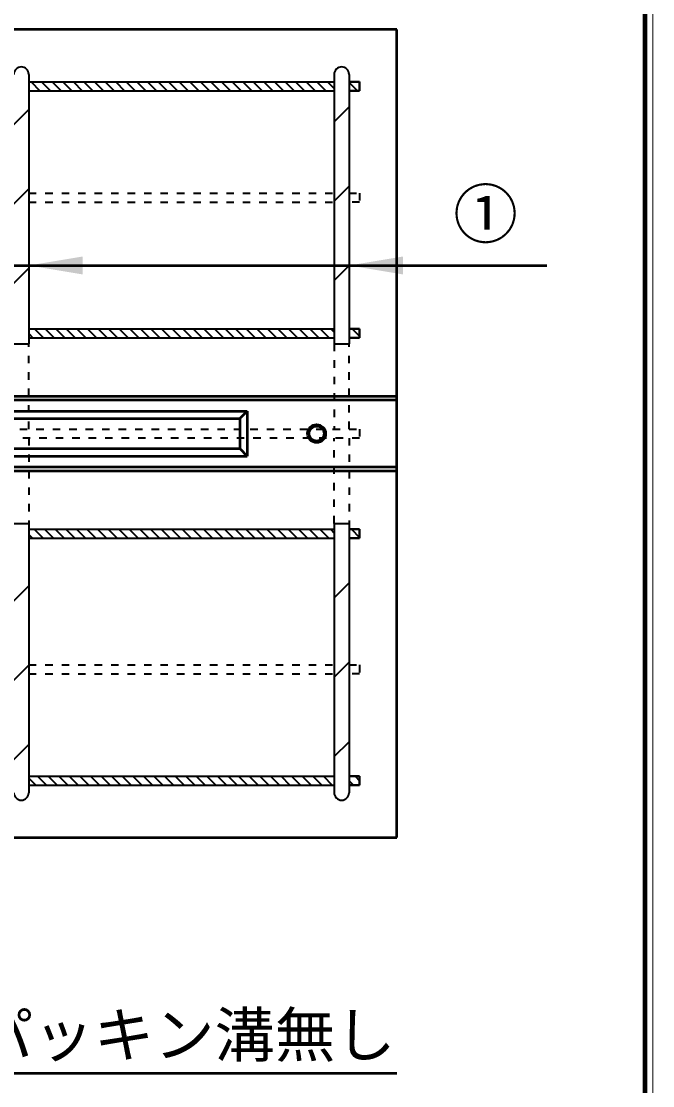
# Model space of a CAD drawing. Units: millimetres, scale not verified. Extents: x 100 to 4105, y 100 to 2870.
# Drawn here: x 3683 to 4105, y 1763 to 2474 of the extents above; entities that cross this region are included whole.
import ezdxf
from ezdxf.enums import TextEntityAlignment as Align

# ---------------------------------------------------------------- set-up
doc = ezdxf.new("R2010")
doc.units = ezdxf.units.MM
doc.header["$LTSCALE"] = 5
doc.linetypes.add('USER1', pattern=[2.2, 1, -1.2])
doc.layers.add('V-nasSTD', color=7, linetype='Continuous', lineweight=35)
doc.styles.add('ＭＳ ゴシック', font='')
doc.styles.get('ＭＳ ゴシック').set_extended_font_data('MS Gothic')

msp = doc.modelspace()

# ---------------------------------------------------------------- hatches: boundary and pattern name
at = {"layer": 'V-nasSTD'}
for points in [[(3724.168, 2317.208), (3688.168, 2311.208), (3724.168, 2305.208)], [(3938.168, 2317.208), (3902.168, 2311.208), (3938.168, 2305.208)]]:
    msp.add_hatch(color=256, dxfattribs=at).paths.add_polyline_path(points)

# ---------------------------------------------------------------- linework, layer by layer
at = {"layer": 'V-nasSTD', "lineweight": 100}
msp.add_line((4100, 105), (4100, 2865), dxfattribs=at)
at = {"layer": 'V-nasSTD', "lineweight": 50}
for p, q in [((3934.168, 2468.887), (1934.168, 2468.887)), ((3934.168, 1928.887), (3934.168, 2468.887)), ((3260.168, 2311.208), (4034.168, 2311.208)), ((3195.668, 2223.887), (3934.168, 2223.887)), ((3195.668, 2221.387), (3934.168, 2221.387)), ((3295.668, 2213.887), (3834.168, 2213.887)), ((3829.168, 2208.887), (3834.168, 2213.887)), ((3834.168, 2213.887), (3834.168, 2183.887)), ((3300.668, 2208.887), (3829.168, 2208.887)), ((3829.168, 2208.887), (3829.168, 2188.887)), ((3295.668, 2183.887), (3834.168, 2183.887)), ((3300.668, 2188.887), (3829.168, 2188.887)), ((3829.168, 2188.887), (3834.168, 2183.887)), ((3934.168, 2176.387), (3195.668, 2176.387)), ((3195.668, 2173.887), (3934.168, 2173.887)), ((3195.668, 1928.887), (3934.168, 1928.887)), ((3650.96, 1771.559), (3934.168, 1771.559))]:
    msp.add_line(p, q, dxfattribs=at)
at = {"layer": 'V-nasSTD'}
for p, q in [((3688.168, 2438.887), (3688.168, 2258.887)), ((3688.168, 2433.887), (3892.168, 2433.887)), ((3689.658, 2433.887), (3695.658, 2427.887)), ((3696.729, 2433.887), (3702.729, 2427.887)), ((3703.8, 2433.887), (3709.8, 2427.887)), ((3710.871, 2433.887), (3716.871, 2427.887)), ((3717.942, 2433.887), (3723.942, 2427.887)), ((3725.013, 2433.887), (3731.013, 2427.887)), ((3732.084, 2433.887), (3738.084, 2427.887)), ((3739.155, 2433.887), (3745.155, 2427.887)), ((3746.227, 2433.887), (3752.227, 2427.887)), ((3753.298, 2433.887), (3759.298, 2427.887)), ((3760.369, 2433.887), (3766.369, 2427.887)), ((3767.44, 2433.887), (3773.44, 2427.887)), ((3774.511, 2433.887), (3780.511, 2427.887)), ((3781.582, 2433.887), (3787.582, 2427.887)), ((3788.653, 2433.887), (3794.653, 2427.887)), ((3795.724, 2433.887), (3801.724, 2427.887)), ((3802.795, 2433.887), (3808.795, 2427.887)), ((3809.866, 2433.887), (3815.866, 2427.887)), ((3816.937, 2433.887), (3822.937, 2427.887)), ((3824.008, 2433.887), (3830.008, 2427.887)), ((3831.079, 2433.887), (3837.079, 2427.887)), ((3838.15, 2433.887), (3844.15, 2427.887)), ((3845.222, 2433.887), (3851.222, 2427.887)), ((3852.293, 2433.887), (3858.293, 2427.887)), ((3859.364, 2433.887), (3865.364, 2427.887)), ((3866.435, 2433.887), (3872.435, 2427.887)), ((3873.506, 2433.887), (3879.506, 2427.887)), ((3880.577, 2433.887), (3886.577, 2427.887)), ((3887.648, 2433.887), (3892.168, 2429.367)), ((3892.168, 2438.887), (3892.168, 2258.887)), ((3902.168, 2438.887), (3902.168, 2258.887)), ((3902.168, 2433.887), (3909.168, 2433.887)), ((3909.168, 2433.887), (3902.168, 2433.887)), ((3902.168, 2433.509), (3907.79, 2427.887)), ((3908.861, 2433.887), (3909.168, 2433.58)), ((3909.168, 2433.887), (3909.168, 2427.887)), ((3909.168, 2427.887), (3909.168, 2433.887)), ((3688.168, 2428.306), (3688.587, 2427.887)), ((3688.168, 2427.887), (3892.168, 2427.887)), ((3909.168, 2427.887), (3902.168, 2427.887)), ((3902.168, 2427.887), (3909.168, 2427.887)), ((3678.168, 2405.375), (3688.168, 2415.375)), ((3892.168, 2407.243), (3902.168, 2417.243)), ((3678.168, 2352.342), (3688.168, 2362.342)), ((3892.168, 2354.21), (3902.168, 2364.21)), ((3678.168, 2299.309), (3688.168, 2309.309)), ((3892.168, 2301.177), (3902.168, 2311.177)), ((3688.168, 2268.887), (3892.168, 2268.887)), ((3688.168, 2265.672), (3690.952, 2262.887)), ((3688.168, 2262.887), (3892.168, 2262.887)), ((3692.023, 2268.887), (3698.023, 2262.887)), ((3699.095, 2268.887), (3705.095, 2262.887)), ((3706.166, 2268.887), (3712.166, 2262.887)), ((3713.237, 2268.887), (3719.237, 2262.887)), ((3720.308, 2268.887), (3726.308, 2262.887)), ((3727.379, 2268.887), (3733.379, 2262.887)), ((3734.45, 2268.887), (3740.45, 2262.887)), ((3741.521, 2268.887), (3747.521, 2262.887)), ((3748.592, 2268.887), (3754.592, 2262.887)), ((3755.663, 2268.887), (3761.663, 2262.887)), ((3762.734, 2268.887), (3768.734, 2262.887)), ((3769.805, 2268.887), (3775.805, 2262.887)), ((3776.876, 2268.887), (3782.876, 2262.887)), ((3783.947, 2268.887), (3789.947, 2262.887)), ((3791.018, 2268.887), (3797.018, 2262.887)), ((3798.089, 2268.887), (3804.089, 2262.887)), ((3805.161, 2268.887), (3811.161, 2262.887)), ((3812.232, 2268.887), (3818.232, 2262.887)), ((3819.303, 2268.887), (3825.303, 2262.887)), ((3826.374, 2268.887), (3832.374, 2262.887)), ((3833.445, 2268.887), (3839.445, 2262.887)), ((3840.516, 2268.887), (3846.516, 2262.887)), ((3847.587, 2268.887), (3853.587, 2262.887)), ((3854.658, 2268.887), (3860.658, 2262.887)), ((3861.729, 2268.887), (3867.729, 2262.887)), ((3868.8, 2268.887), (3874.8, 2262.887)), ((3875.871, 2268.887), (3881.871, 2262.887)), ((3882.942, 2268.887), (3888.942, 2262.887)), ((3890.013, 2268.887), (3892.168, 2266.733)), ((3902.168, 2268.887), (3909.168, 2268.887)), ((3909.168, 2268.887), (3902.168, 2268.887)), ((3902.168, 2263.804), (3903.084, 2262.887)), ((3909.168, 2262.887), (3902.168, 2262.887)), ((3902.168, 2262.887), (3909.168, 2262.887)), ((3904.155, 2268.887), (3909.168, 2263.875)), ((3909.168, 2268.887), (3909.168, 2262.887)), ((3909.168, 2262.887), (3909.168, 2268.887)), ((3678.168, 2258.887), (3688.168, 2258.887)), ((3892.168, 2258.887), (3902.168, 2258.887)), ((3678.168, 2138.887), (3688.168, 2138.887)), ((3688.168, 2138.887), (3688.168, 1958.887)), ((3688.168, 2134.887), (3892.168, 2134.887)), ((3691.673, 2134.887), (3697.673, 2128.887)), ((3698.744, 2134.887), (3704.744, 2128.887)), ((3705.815, 2134.887), (3711.815, 2128.887)), ((3712.886, 2134.887), (3718.886, 2128.887)), ((3719.957, 2134.887), (3725.957, 2128.887)), ((3727.029, 2134.887), (3733.029, 2128.887)), ((3734.1, 2134.887), (3740.1, 2128.887)), ((3741.171, 2134.887), (3747.171, 2128.887)), ((3748.242, 2134.887), (3754.242, 2128.887)), ((3755.313, 2134.887), (3761.313, 2128.887)), ((3762.384, 2134.887), (3768.384, 2128.887)), ((3769.455, 2134.887), (3775.455, 2128.887)), ((3776.526, 2134.887), (3782.526, 2128.887)), ((3783.597, 2134.887), (3789.597, 2128.887)), ((3790.668, 2134.887), (3796.668, 2128.887)), ((3797.739, 2134.887), (3803.739, 2128.887)), ((3804.81, 2134.887), (3810.81, 2128.887)), ((3811.881, 2134.887), (3817.881, 2128.887)), ((3818.952, 2134.887), (3824.952, 2128.887)), ((3826.023, 2134.887), (3832.023, 2128.887)), ((3833.095, 2134.887), (3839.095, 2128.887)), ((3840.166, 2134.887), (3846.166, 2128.887)), ((3847.237, 2134.887), (3853.237, 2128.887)), ((3854.308, 2134.887), (3860.308, 2128.887)), ((3861.379, 2134.887), (3867.379, 2128.887)), ((3868.45, 2134.887), (3874.45, 2128.887)), ((3875.521, 2134.887), (3881.521, 2128.887)), ((3882.592, 2134.887), (3888.592, 2128.887)), ((3889.663, 2134.887), (3892.168, 2132.382)), ((3892.168, 2138.887), (3892.168, 1958.887)), ((3892.168, 2138.887), (3902.168, 2138.887)), ((3902.168, 2138.887), (3902.168, 1958.887)), ((3902.168, 2134.887), (3909.168, 2134.887)), ((3909.168, 2134.887), (3902.168, 2134.887)), ((3903.805, 2134.887), (3909.168, 2129.524)), ((3909.168, 2134.887), (3909.168, 2128.887)), ((3909.168, 2128.887), (3909.168, 2134.887)), ((3688.168, 2131.321), (3690.602, 2128.887)), ((3688.168, 2128.887), (3892.168, 2128.887)), ((3909.168, 2128.887), (3902.168, 2128.887)), ((3902.168, 2128.887), (3909.168, 2128.887)), ((3892.168, 2089.045), (3902.168, 2099.045)), ((3678.168, 2087.177), (3688.168, 2097.177)), ((3678.168, 2034.144), (3688.168, 2044.144)), ((3892.168, 2036.012), (3902.168, 2046.012)), ((3892.168, 1982.979), (3902.168, 1992.979)), ((3678.168, 1981.111), (3688.168, 1991.111)), ((3688.168, 1969.887), (3892.168, 1969.887)), ((3688.168, 1968.687), (3692.968, 1963.887)), ((3688.168, 1963.887), (3892.168, 1963.887)), ((3694.039, 1969.887), (3700.039, 1963.887)), ((3701.11, 1969.887), (3707.11, 1963.887)), ((3708.181, 1969.887), (3714.181, 1963.887)), ((3715.252, 1969.887), (3721.252, 1963.887)), ((3722.323, 1969.887), (3728.323, 1963.887)), ((3729.394, 1969.887), (3735.394, 1963.887)), ((3736.465, 1969.887), (3742.465, 1963.887)), ((3743.536, 1969.887), (3749.536, 1963.887)), ((3750.607, 1969.887), (3756.607, 1963.887)), ((3757.678, 1969.887), (3763.678, 1963.887)), ((3764.749, 1969.887), (3770.749, 1963.887)), ((3771.82, 1969.887), (3777.82, 1963.887)), ((3778.891, 1969.887), (3784.891, 1963.887)), ((3785.962, 1969.887), (3791.962, 1963.887)), ((3793.034, 1969.887), (3799.034, 1963.887)), ((3800.105, 1969.887), (3806.105, 1963.887)), ((3807.176, 1969.887), (3813.176, 1963.887)), ((3814.247, 1969.887), (3820.247, 1963.887)), ((3821.318, 1969.887), (3827.318, 1963.887)), ((3828.389, 1969.887), (3834.389, 1963.887)), ((3835.46, 1969.887), (3841.46, 1963.887)), ((3842.531, 1969.887), (3848.531, 1963.887)), ((3849.602, 1969.887), (3855.602, 1963.887)), ((3856.673, 1969.887), (3862.673, 1963.887)), ((3863.744, 1969.887), (3869.744, 1963.887)), ((3870.815, 1969.887), (3876.815, 1963.887)), ((3877.886, 1969.887), (3883.886, 1963.887)), ((3884.957, 1969.887), (3890.957, 1963.887)), ((3902.168, 1969.887), (3909.168, 1969.887)), ((3909.168, 1969.887), (3902.168, 1969.887)), ((3902.168, 1966.819), (3905.1, 1963.887)), ((3909.168, 1963.887), (3902.168, 1963.887)), ((3902.168, 1963.887), (3909.168, 1963.887)), ((3906.171, 1969.887), (3909.168, 1966.89)), ((3909.168, 1969.887), (3909.168, 1963.887)), ((3909.168, 1963.887), (3909.168, 1969.887))]:
    msp.add_line(p, q, dxfattribs=at)
at = {"layer": 'V-nasSTD', "linetype": 'USER1'}
for p, q in [((3688.168, 2359.529), (3892.168, 2359.529)), ((3902.168, 2359.529), (3909.168, 2359.529)), ((3909.168, 2359.529), (3909.168, 2353.529)), ((3688.168, 2353.529), (3892.168, 2353.529)), ((3909.168, 2353.529), (3902.168, 2353.529)), ((3688.168, 2201.887), (3688.168, 2258.887)), ((3892.168, 2258.887), (3892.168, 2201.887)), ((3902.168, 2201.887), (3902.168, 2258.887)), ((2934.168, 2201.887), (3909.168, 2201.887)), ((3909.168, 2201.887), (3909.168, 2195.887)), ((3909.168, 2195.887), (2934.168, 2195.887)), ((3688.168, 2195.887), (3688.168, 2138.887)), ((3892.168, 2138.887), (3892.168, 2195.887)), ((3902.168, 2195.887), (3902.168, 2138.887)), ((3688.168, 2044.244), (3892.168, 2044.244)), ((3902.168, 2044.244), (3909.168, 2044.244)), ((3909.168, 2044.244), (3909.168, 2038.244)), ((3688.168, 2038.244), (3892.168, 2038.244)), ((3909.168, 2038.244), (3902.168, 2038.244))]:
    msp.add_line(p, q, dxfattribs=at)
at = {"layer": 'V-nasSTD', "lineweight": 13}
msp.add_lwpolyline([(100, 100), (100, 2870), (4105, 2870), (4105, 100)], close=True, dxfattribs=at)
at = {"layer": 'V-nasSTD', "lineweight": 50}
for radius in [6, 5]:
    msp.add_circle((3880.468, 2198.887), radius, dxfattribs=at)
at = {"layer": 'V-nasSTD'}
for centre, start, end in [((3683.168, 2438.887), 0, 180), ((3897.168, 2438.887), 0, 180), ((3683.168, 1958.887), 180, 0), ((3897.168, 1958.887), 180, 0)]:
    msp.add_arc(centre, 5, start, end, dxfattribs=at)

# ---------------------------------------------------------------- texts
at = {"layer": 'V-nasSTD', "style": 'ＭＳ ゴシック'}
for s, height, p in [('①', 31.67, (3971.735, 2361.408)), ('パッキン溝無し', 29.56, (3650.96, 1811.879))]:
    msp.add_text(s, height=height, dxfattribs=at).set_placement(p, align=Align.TOP_LEFT)

doc.saveas('drawing.dxf')
